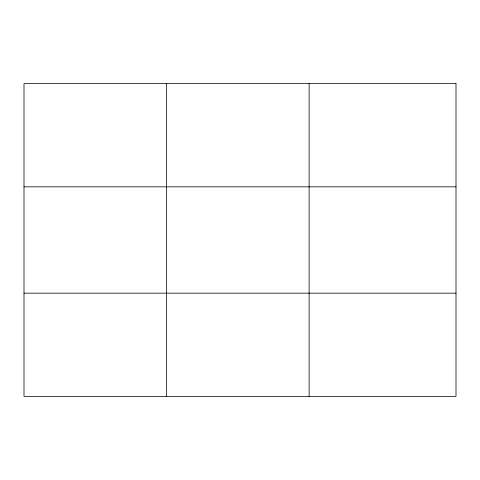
<?xml version="1.0" encoding="UTF-8"?>
<svg xmlns="http://www.w3.org/2000/svg" width="480" height="480" viewBox="0 0 480 480"><rect width="100%" height="100%" fill="white"/><g stroke="black" fill="none" stroke-linecap="round" stroke-linejoin="round"><path stroke-width="0.72" d="M166.56 396.372L166.56 83.628M309.12 396.372L309.12 83.628M24 186.834L456 186.834M24 293.166L456 293.166M456 83.628L456 396.372L24 396.372L24 83.628L456 83.628"/></g></svg>
